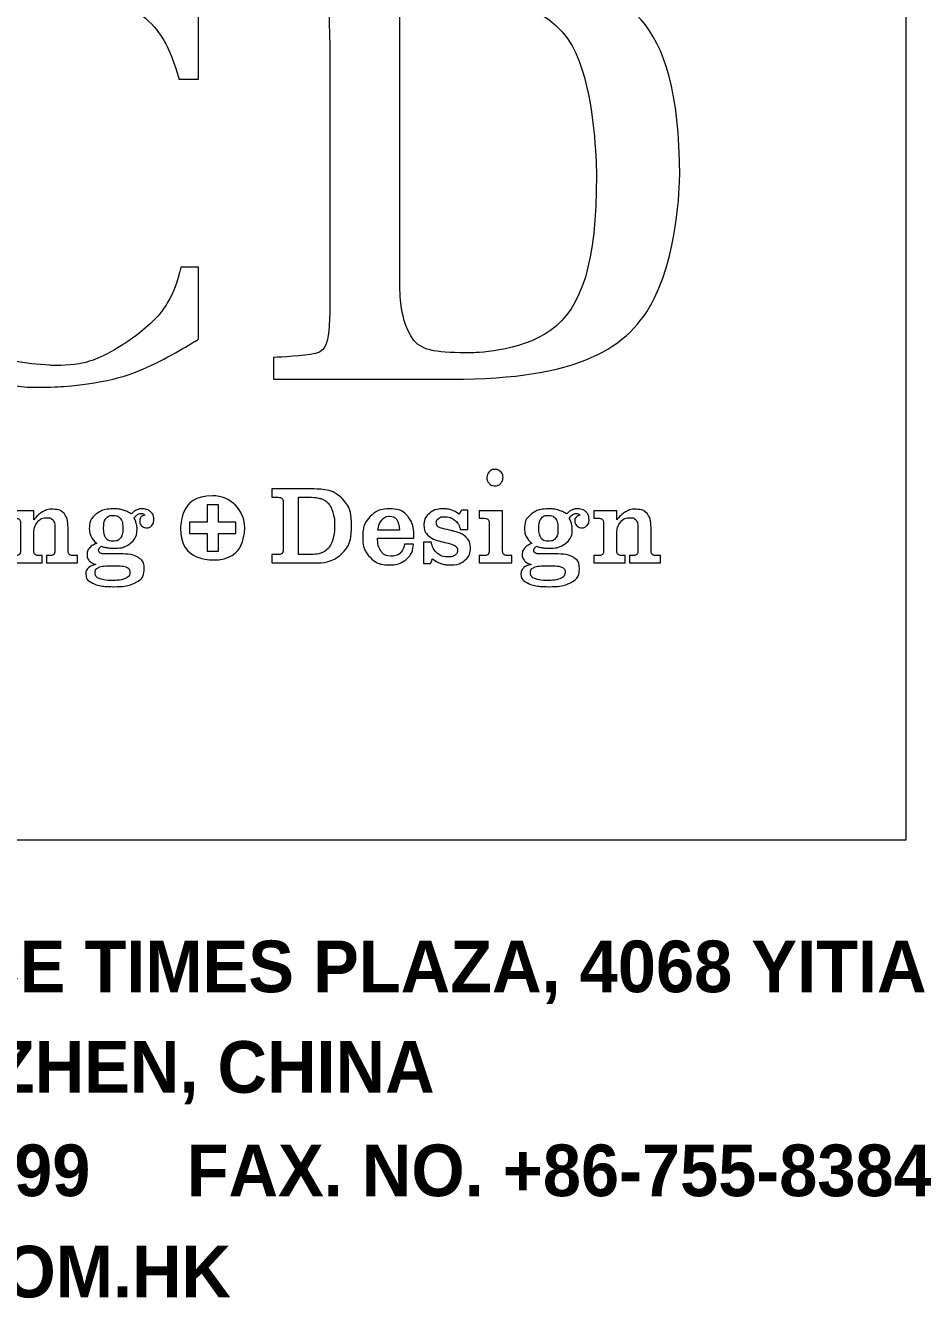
# Model space of a CAD drawing. Header units: millimetres. Extents: x 14385 to 129787, y 107826 to 186798.
# Drawn here: x 86758.3 to 86794.7, y 140041.7 to 140093.9 of the extents above; entities that cross this region are included whole.
import ezdxf

# ---------------------------------------------------------------- set-up
doc = ezdxf.new("R2010")
doc.units = ezdxf.units.MM
doc.header["$LTSCALE"] = 1000
doc.layers.add('TK', color=1, linetype='Continuous')
doc.styles.add('ADDRESS', font='arialbd.ttf', dxfattribs={"width": 0.95})

# ---------------------------------------------------------------- blocks, each defined once
blk = doc.blocks.new('fdas')
at = {"layer": 'TK', "lineweight": 5}
blk.add_lwpolyline([(1210.395, 1493.684), (1309.462, 1493.684), (1309.462, 1559.335), (1210.395, 1559.335), (1210.395, 1493.684)], close=True, dxfattribs=at)
for points, knots in [([(1268.8, 1526.604), (1268.8, 1526.604), (1268.8, 1522.46), (1268.8, 1522.46), (1268.8, 1522.46), (1266.433, 1520.949), (1263.712, 1519.948), (1261.049, 1519.746), (1261.049, 1519.746), (1259.42, 1519.623), (1257.776, 1519.776), (1256.144, 1520.314), (1256.144, 1520.314), (1251.588, 1521.817), (1248.205, 1525.948), (1248.207, 1531.928), (1248.207, 1531.928), (1248.208, 1538.527), (1253.033, 1544.028), (1260.406, 1544.063), (1260.406, 1544.063), (1263.048, 1544.076), (1266.429, 1543.287), (1268.804, 1541.369), (1268.804, 1541.369), (1268.804, 1541.369), (1268.8, 1537.405), (1268.8, 1537.405), (1268.8, 1537.405), (1268.8, 1537.405), (1267.68, 1537.405), (1267.68, 1537.405), (1267.68, 1537.405), (1267.199, 1539.36), (1265.933, 1540.959), (1264.267, 1541.938), (1264.267, 1541.938), (1262.785, 1542.809), (1261.161, 1543.143), (1259.614, 1542.932), (1259.614, 1542.932), (1254.74, 1542.266), (1252.634, 1537.287), (1252.618, 1532.382), (1252.618, 1532.382), (1252.598, 1526.612), (1254.626, 1521.274), (1260.222, 1520.958), (1260.222, 1520.958), (1261.669, 1520.876), (1263.145, 1521.324), (1264.425, 1522.12), (1264.425, 1522.12), (1266.166, 1523.203), (1267.403, 1524.901), (1267.792, 1526.604), (1267.792, 1526.604), (1267.792, 1526.604), (1268.8, 1526.604), (1268.8, 1526.604)], [0, 0, 0, 0, 0.066667, 0.066667, 0.066667, 0.1, 0.133333, 0.133333, 0.133333, 0.166667, 0.2, 0.2, 0.2, 0.233333, 0.266667, 0.266667, 0.266667, 0.3, 0.333333, 0.333333, 0.333333, 0.366667, 0.4, 0.4, 0.4, 0.433333, 0.466667, 0.466667, 0.466667, 0.5, 0.533333, 0.533333, 0.533333, 0.566667, 0.6, 0.6, 0.6, 0.633333, 0.666667, 0.666667, 0.666667, 0.7, 0.733333, 0.733333, 0.733333, 0.766667, 0.8, 0.8, 0.8, 0.833333, 0.866667, 0.866667, 0.866667, 0.9, 0.933333, 0.933333, 0.933333, 0.966667, 1, 1, 1, 1]), ([(1273.116, 1520.162), (1273.116, 1520.162), (1273.116, 1521.407), (1273.116, 1521.407), (1273.116, 1521.407), (1275.752, 1521.532), (1276.344, 1521.869), (1276.344, 1524.463), (1276.344, 1524.463), (1276.344, 1524.463), (1276.344, 1539.028), (1276.344, 1539.028), (1276.344, 1539.028), (1276.344, 1541.626), (1276.096, 1542.277), (1273.116, 1542.271), (1273.116, 1542.271), (1273.116, 1542.271), (1273.116, 1543.562), (1273.116, 1543.562), (1273.116, 1543.562), (1273.116, 1543.562), (1281.67, 1543.562), (1281.67, 1543.562), (1281.67, 1543.562), (1289.462, 1543.562), (1296.437, 1541.393), (1296.45, 1531.872), (1296.45, 1531.872), (1296.461, 1523.644), (1290.647, 1520.162), (1283.367, 1520.162), (1283.367, 1520.162), (1283.367, 1520.162), (1273.116, 1520.162), (1273.116, 1520.162)], [0, 0, 0, 0, 0.111111, 0.111111, 0.111111, 0.166667, 0.222222, 0.222222, 0.222222, 0.277778, 0.333333, 0.333333, 0.333333, 0.388889, 0.444444, 0.444444, 0.444444, 0.5, 0.555556, 0.555556, 0.555556, 0.611111, 0.666667, 0.666667, 0.666667, 0.722222, 0.777778, 0.777778, 0.777778, 0.833333, 0.888889, 0.888889, 0.888889, 0.944444, 1, 1, 1, 1]), ([(1280.367, 1525.709), (1280.367, 1525.141), (1280.401, 1524.64), (1280.468, 1524.205), (1280.468, 1524.205), (1280.835, 1521.842), (1282.566, 1521.678), (1284.498, 1521.678), (1284.498, 1521.678), (1290, 1521.678), (1291.67, 1526.863), (1291.67, 1531.862), (1291.67, 1531.862), (1291.67, 1537.955), (1288.888, 1542.207), (1282.978, 1542.207), (1282.978, 1542.207), (1282.661, 1542.207), (1282.369, 1542.202), (1282.102, 1542.181), (1282.102, 1542.181), (1280.281, 1542.038), (1280.367, 1541.361), (1280.367, 1539.252), (1280.367, 1539.252), (1280.367, 1539.252), (1280.367, 1525.709), (1280.367, 1525.709)], [0, 0, 0, 0, 0.142857, 0.142857, 0.142857, 0.214286, 0.285714, 0.285714, 0.285714, 0.357143, 0.428571, 0.428571, 0.428571, 0.5, 0.571429, 0.571429, 0.571429, 0.642857, 0.714286, 0.714286, 0.714286, 0.785714, 0.857143, 0.857143, 0.857143, 0.928571, 1, 1, 1, 1]), ([(1285.372, 1514.507), (1285.372, 1514.639), (1285.416, 1514.75), (1285.504, 1514.841), (1285.504, 1514.841), (1285.592, 1514.932), (1285.701, 1514.978), (1285.831, 1514.978), (1285.831, 1514.978), (1285.962, 1514.978), (1286.073, 1514.932), (1286.164, 1514.841), (1286.164, 1514.841), (1286.253, 1514.75), (1286.298, 1514.639), (1286.298, 1514.507), (1286.298, 1514.507), (1286.298, 1514.375), (1286.253, 1514.263), (1286.164, 1514.17), (1286.164, 1514.17), (1286.073, 1514.077), (1285.962, 1514.031), (1285.831, 1514.031), (1285.831, 1514.031), (1285.702, 1514.031), (1285.595, 1514.077), (1285.506, 1514.17), (1285.506, 1514.17), (1285.416, 1514.263), (1285.372, 1514.375), (1285.372, 1514.507)], [0, 0, 0, 0, 0.125, 0.125, 0.125, 0.1875, 0.25, 0.25, 0.25, 0.3125, 0.375, 0.375, 0.375, 0.4375, 0.5, 0.5, 0.5, 0.5625, 0.625, 0.625, 0.625, 0.6875, 0.75, 0.75, 0.75, 0.8125, 0.875, 0.875, 0.875, 0.9375, 1, 1, 1, 1]), ([(1273.018, 1509.6), (1273.018, 1509.6), (1273.018, 1510.083), (1273.018, 1510.083), (1273.018, 1510.083), (1273.018, 1510.083), (1273.26, 1510.083), (1273.26, 1510.083), (1273.26, 1510.083), (1273.445, 1510.083), (1273.56, 1510.105), (1273.604, 1510.15), (1273.604, 1510.15), (1273.649, 1510.194), (1273.67, 1510.303), (1273.67, 1510.476), (1273.67, 1510.476), (1273.67, 1510.476), (1273.67, 1512.982), (1273.67, 1512.982), (1273.67, 1512.982), (1273.67, 1513.156), (1273.649, 1513.265), (1273.604, 1513.309), (1273.604, 1513.309), (1273.56, 1513.353), (1273.445, 1513.375), (1273.26, 1513.375), (1273.26, 1513.375), (1273.26, 1513.375), (1273.018, 1513.375), (1273.018, 1513.375), (1273.018, 1513.375), (1273.018, 1513.375), (1273.018, 1513.855), (1273.018, 1513.855), (1273.018, 1513.855), (1273.018, 1513.855), (1275.386, 1513.855), (1275.386, 1513.855), (1275.386, 1513.855), (1276.115, 1513.855), (1276.665, 1513.676), (1277.039, 1513.316), (1277.039, 1513.316), (1277.412, 1512.957), (1277.599, 1512.429), (1277.599, 1511.73), (1277.599, 1511.73), (1277.599, 1511.033), (1277.411, 1510.503), (1277.037, 1510.142), (1277.037, 1510.142), (1276.663, 1509.781), (1276.113, 1509.6), (1275.386, 1509.6), (1275.386, 1509.6), (1275.386, 1509.6), (1273.018, 1509.6), (1273.018, 1509.6)], [0, 0, 0, 0, 0.066667, 0.066667, 0.066667, 0.1, 0.133333, 0.133333, 0.133333, 0.166667, 0.2, 0.2, 0.2, 0.233333, 0.266667, 0.266667, 0.266667, 0.3, 0.333333, 0.333333, 0.333333, 0.366667, 0.4, 0.4, 0.4, 0.433333, 0.466667, 0.466667, 0.466667, 0.5, 0.533333, 0.533333, 0.533333, 0.566667, 0.6, 0.6, 0.6, 0.633333, 0.666667, 0.666667, 0.666667, 0.7, 0.733333, 0.733333, 0.733333, 0.766667, 0.8, 0.8, 0.8, 0.833333, 0.866667, 0.866667, 0.866667, 0.9, 0.933333, 0.933333, 0.933333, 0.966667, 1, 1, 1, 1]), ([(1269.619, 1513.461), (1270.635, 1513.461), (1271.464, 1512.632), (1271.464, 1511.616), (1271.464, 1511.616), (1271.464, 1510.599), (1270.635, 1509.77), (1269.619, 1509.77), (1269.619, 1509.77), (1268.602, 1509.77), (1267.773, 1510.599), (1267.773, 1511.616), (1267.773, 1511.616), (1267.773, 1512.632), (1268.602, 1513.461), (1269.619, 1513.461)], [0, 0, 0, 0, 0.25, 0.25, 0.25, 0.375, 0.5, 0.5, 0.5, 0.625, 0.75, 0.75, 0.75, 0.875, 1, 1, 1, 1]), ([(1268.289, 1511.941), (1268.289, 1511.941), (1269.294, 1511.941), (1269.294, 1511.941), (1269.294, 1511.941), (1269.294, 1511.941), (1269.294, 1512.945), (1269.294, 1512.945), (1269.294, 1512.945), (1269.294, 1512.945), (1269.943, 1512.945), (1269.943, 1512.945), (1269.943, 1512.945), (1269.943, 1512.945), (1269.943, 1511.941), (1269.943, 1511.941), (1269.943, 1511.941), (1269.943, 1511.941), (1270.948, 1511.941), (1270.948, 1511.941), (1270.948, 1511.941), (1270.948, 1511.941), (1270.948, 1511.291), (1270.948, 1511.291), (1270.948, 1511.291), (1270.948, 1511.291), (1269.943, 1511.291), (1269.943, 1511.291), (1269.943, 1511.291), (1269.943, 1511.291), (1269.943, 1510.286), (1269.943, 1510.286), (1269.943, 1510.286), (1269.943, 1510.286), (1269.294, 1510.286), (1269.294, 1510.286), (1269.294, 1510.286), (1269.294, 1510.286), (1269.294, 1511.291), (1269.294, 1511.291), (1269.294, 1511.291), (1269.294, 1511.291), (1268.289, 1511.291), (1268.289, 1511.291), (1268.289, 1511.291), (1268.289, 1511.291), (1268.289, 1511.941), (1268.289, 1511.941)], [0, 0, 0, 0, 0.083333, 0.083333, 0.083333, 0.125, 0.166667, 0.166667, 0.166667, 0.208333, 0.25, 0.25, 0.25, 0.291667, 0.333333, 0.333333, 0.333333, 0.375, 0.416667, 0.416667, 0.416667, 0.458333, 0.5, 0.5, 0.5, 0.541667, 0.583333, 0.583333, 0.583333, 0.625, 0.666667, 0.666667, 0.666667, 0.708333, 0.75, 0.75, 0.75, 0.791667, 0.833333, 0.833333, 0.833333, 0.875, 0.916667, 0.916667, 0.916667, 0.958333, 1, 1, 1, 1]), ([(1274.548, 1510.083), (1274.548, 1510.083), (1275.094, 1510.083), (1275.094, 1510.083), (1275.094, 1510.083), (1275.421, 1510.083), (1275.664, 1510.108), (1275.826, 1510.16), (1275.826, 1510.16), (1275.988, 1510.212), (1276.127, 1510.3), (1276.246, 1510.424), (1276.246, 1510.424), (1276.362, 1510.547), (1276.455, 1510.725), (1276.523, 1510.956), (1276.523, 1510.956), (1276.59, 1511.188), (1276.625, 1511.446), (1276.625, 1511.73), (1276.625, 1511.73), (1276.625, 1512.016), (1276.59, 1512.273), (1276.523, 1512.502), (1276.523, 1512.502), (1276.455, 1512.732), (1276.362, 1512.908), (1276.246, 1513.032), (1276.246, 1513.032), (1276.127, 1513.156), (1275.988, 1513.243), (1275.826, 1513.296), (1275.826, 1513.296), (1275.664, 1513.349), (1275.421, 1513.375), (1275.094, 1513.375), (1275.094, 1513.375), (1275.094, 1513.375), (1274.548, 1513.375), (1274.548, 1513.375), (1274.548, 1513.375), (1274.548, 1513.375), (1274.548, 1510.083), (1274.548, 1510.083)], [0, 0, 0, 0, 0.090909, 0.090909, 0.090909, 0.136364, 0.181818, 0.181818, 0.181818, 0.227273, 0.272727, 0.272727, 0.272727, 0.318182, 0.363636, 0.363636, 0.363636, 0.409091, 0.454545, 0.454545, 0.454545, 0.5, 0.545455, 0.545455, 0.545455, 0.590909, 0.636364, 0.636364, 0.636364, 0.681818, 0.727273, 0.727273, 0.727273, 0.772727, 0.818182, 0.818182, 0.818182, 0.863636, 0.909091, 0.909091, 0.909091, 0.954545, 1, 1, 1, 1]), ([(1258.025, 1509.6), (1258.025, 1509.6), (1258.025, 1510.024), (1258.025, 1510.024), (1258.025, 1510.024), (1258.025, 1510.024), (1258.231, 1510.024), (1258.231, 1510.024), (1258.231, 1510.024), (1258.373, 1510.024), (1258.467, 1510.046), (1258.514, 1510.092), (1258.514, 1510.092), (1258.56, 1510.137), (1258.583, 1510.242), (1258.583, 1510.404), (1258.583, 1510.404), (1258.583, 1510.404), (1258.583, 1511.789), (1258.583, 1511.789), (1258.583, 1511.789), (1258.583, 1511.953), (1258.56, 1512.057), (1258.514, 1512.101), (1258.514, 1512.101), (1258.467, 1512.146), (1258.373, 1512.168), (1258.231, 1512.168), (1258.231, 1512.168), (1258.231, 1512.168), (1258.025, 1512.168), (1258.025, 1512.168), (1258.025, 1512.168), (1258.025, 1512.168), (1258.025, 1512.595), (1258.025, 1512.595), (1258.025, 1512.595), (1258.025, 1512.595), (1259.336, 1512.595), (1259.336, 1512.595), (1259.336, 1512.595), (1259.336, 1512.595), (1259.336, 1512.069), (1259.336, 1512.069), (1259.336, 1512.069), (1259.498, 1512.275), (1259.665, 1512.43), (1259.836, 1512.534), (1259.836, 1512.534), (1260.007, 1512.636), (1260.18, 1512.688), (1260.356, 1512.688), (1260.356, 1512.688), (1260.694, 1512.688), (1260.937, 1512.604), (1261.084, 1512.434), (1261.084, 1512.434), (1261.233, 1512.265), (1261.306, 1511.982), (1261.306, 1511.586), (1261.306, 1511.586), (1261.306, 1511.586), (1261.306, 1510.404), (1261.306, 1510.404), (1261.306, 1510.404), (1261.306, 1510.242), (1261.33, 1510.137), (1261.378, 1510.092), (1261.378, 1510.092), (1261.425, 1510.046), (1261.52, 1510.024), (1261.662, 1510.024), (1261.662, 1510.024), (1261.662, 1510.024), (1261.844, 1510.024), (1261.844, 1510.024), (1261.844, 1510.024), (1261.844, 1510.024), (1261.844, 1509.6), (1261.844, 1509.6), (1261.844, 1509.6), (1261.844, 1509.6), (1260.076, 1509.6), (1260.076, 1509.6), (1260.076, 1509.6), (1260.076, 1509.6), (1260.076, 1510.024), (1260.076, 1510.024), (1260.076, 1510.024), (1260.076, 1510.024), (1260.201, 1510.024), (1260.201, 1510.024), (1260.201, 1510.024), (1260.342, 1510.024), (1260.437, 1510.046), (1260.485, 1510.092), (1260.485, 1510.092), (1260.532, 1510.137), (1260.556, 1510.242), (1260.556, 1510.404), (1260.556, 1510.404), (1260.556, 1510.404), (1260.556, 1511.586), (1260.556, 1511.586), (1260.556, 1511.586), (1260.556, 1511.806), (1260.52, 1511.964), (1260.448, 1512.059), (1260.448, 1512.059), (1260.377, 1512.154), (1260.259, 1512.202), (1260.095, 1512.202), (1260.095, 1512.202), (1259.861, 1512.202), (1259.675, 1512.111), (1259.54, 1511.929), (1259.54, 1511.929), (1259.404, 1511.747), (1259.336, 1511.498), (1259.336, 1511.179), (1259.336, 1511.179), (1259.336, 1511.179), (1259.336, 1510.404), (1259.336, 1510.404), (1259.336, 1510.404), (1259.336, 1510.242), (1259.36, 1510.137), (1259.408, 1510.092), (1259.408, 1510.092), (1259.456, 1510.046), (1259.55, 1510.024), (1259.692, 1510.024), (1259.692, 1510.024), (1259.692, 1510.024), (1259.816, 1510.024), (1259.816, 1510.024), (1259.816, 1510.024), (1259.816, 1510.024), (1259.816, 1509.6), (1259.816, 1509.6), (1259.816, 1509.6), (1259.816, 1509.6), (1258.025, 1509.6), (1258.025, 1509.6)], [0, 0, 0, 0, 0.027778, 0.027778, 0.027778, 0.041667, 0.055556, 0.055556, 0.055556, 0.069444, 0.083333, 0.083333, 0.083333, 0.097222, 0.111111, 0.111111, 0.111111, 0.125, 0.138889, 0.138889, 0.138889, 0.152778, 0.166667, 0.166667, 0.166667, 0.180556, 0.194444, 0.194444, 0.194444, 0.208333, 0.222222, 0.222222, 0.222222, 0.236111, 0.25, 0.25, 0.25, 0.263889, 0.277778, 0.277778, 0.277778, 0.291667, 0.305556, 0.305556, 0.305556, 0.319444, 0.333333, 0.333333, 0.333333, 0.347222, 0.361111, 0.361111, 0.361111, 0.375, 0.388889, 0.388889, 0.388889, 0.402778, 0.416667, 0.416667, 0.416667, 0.430556, 0.444444, 0.444444, 0.444444, 0.458333, 0.472222, 0.472222, 0.472222, 0.486111, 0.5, 0.5, 0.5, 0.513889, 0.527778, 0.527778, 0.527778, 0.541667, 0.555556, 0.555556, 0.555556, 0.569444, 0.583333, 0.583333, 0.583333, 0.597222, 0.611111, 0.611111, 0.611111, 0.625, 0.638889, 0.638889, 0.638889, 0.652778, 0.666667, 0.666667, 0.666667, 0.680556, 0.694444, 0.694444, 0.694444, 0.708333, 0.722222, 0.722222, 0.722222, 0.736111, 0.75, 0.75, 0.75, 0.763889, 0.777778, 0.777778, 0.777778, 0.791667, 0.805556, 0.805556, 0.805556, 0.819444, 0.833333, 0.833333, 0.833333, 0.847222, 0.861111, 0.861111, 0.861111, 0.875, 0.888889, 0.888889, 0.888889, 0.902778, 0.916667, 0.916667, 0.916667, 0.930556, 0.944444, 0.944444, 0.944444, 0.958333, 0.972222, 0.972222, 0.972222, 0.986111, 1, 1, 1, 1]), ([(1262.955, 1510.717), (1262.81, 1510.844), (1262.702, 1510.979), (1262.633, 1511.118), (1262.633, 1511.118), (1262.564, 1511.259), (1262.53, 1511.411), (1262.53, 1511.574), (1262.53, 1511.574), (1262.53, 1511.919), (1262.657, 1512.194), (1262.912, 1512.4), (1262.912, 1512.4), (1263.167, 1512.606), (1263.51, 1512.709), (1263.941, 1512.709), (1263.941, 1512.709), (1264.132, 1512.709), (1264.311, 1512.685), (1264.479, 1512.635), (1264.479, 1512.635), (1264.647, 1512.586), (1264.801, 1512.513), (1264.943, 1512.416), (1264.943, 1512.416), (1265.034, 1512.514), (1265.129, 1512.588), (1265.227, 1512.636), (1265.227, 1512.636), (1265.325, 1512.685), (1265.432, 1512.709), (1265.547, 1512.709), (1265.547, 1512.709), (1265.762, 1512.709), (1265.931, 1512.652), (1266.053, 1512.539), (1266.053, 1512.539), (1266.175, 1512.426), (1266.236, 1512.271), (1266.236, 1512.075), (1266.236, 1512.075), (1266.236, 1511.943), (1266.198, 1511.834), (1266.121, 1511.749), (1266.121, 1511.749), (1266.043, 1511.665), (1265.946, 1511.622), (1265.827, 1511.622), (1265.827, 1511.622), (1265.709, 1511.622), (1265.612, 1511.658), (1265.537, 1511.731), (1265.537, 1511.731), (1265.461, 1511.803), (1265.423, 1511.894), (1265.423, 1512.003), (1265.423, 1512.003), (1265.423, 1512.092), (1265.448, 1512.166), (1265.499, 1512.225), (1265.499, 1512.225), (1265.549, 1512.284), (1265.623, 1512.327), (1265.72, 1512.353), (1265.72, 1512.353), (1265.684, 1512.383), (1265.649, 1512.405), (1265.615, 1512.42), (1265.615, 1512.42), (1265.58, 1512.435), (1265.544, 1512.443), (1265.508, 1512.443), (1265.508, 1512.443), (1265.437, 1512.443), (1265.368, 1512.421), (1265.301, 1512.375), (1265.301, 1512.375), (1265.232, 1512.33), (1265.167, 1512.262), (1265.105, 1512.174), (1265.105, 1512.174), (1265.161, 1512.071), (1265.203, 1511.967), (1265.23, 1511.865), (1265.23, 1511.865), (1265.258, 1511.761), (1265.272, 1511.654), (1265.272, 1511.542), (1265.272, 1511.542), (1265.272, 1511.208), (1265.148, 1510.941), (1264.903, 1510.743), (1264.903, 1510.743), (1264.657, 1510.543), (1264.325, 1510.444), (1263.905, 1510.444), (1263.905, 1510.444), (1263.796, 1510.444), (1263.684, 1510.453), (1263.57, 1510.473), (1263.57, 1510.473), (1263.455, 1510.492), (1263.339, 1510.521), (1263.222, 1510.558), (1263.222, 1510.558), (1263.171, 1510.523), (1263.133, 1510.487), (1263.106, 1510.45), (1263.106, 1510.45), (1263.078, 1510.413), (1263.065, 1510.377), (1263.065, 1510.344), (1263.065, 1510.344), (1263.065, 1510.264), (1263.095, 1510.207), (1263.156, 1510.172), (1263.156, 1510.172), (1263.216, 1510.138), (1263.321, 1510.121), (1263.471, 1510.121), (1263.471, 1510.121), (1263.471, 1510.121), (1264.321, 1510.121), (1264.321, 1510.121), (1264.321, 1510.121), (1264.795, 1510.121), (1265.14, 1510.051), (1265.358, 1509.912), (1265.358, 1509.912), (1265.575, 1509.772), (1265.684, 1509.552), (1265.684, 1509.25), (1265.684, 1509.25), (1265.684, 1508.922), (1265.533, 1508.671), (1265.23, 1508.497), (1265.23, 1508.497), (1264.928, 1508.324), (1264.492, 1508.237), (1263.924, 1508.237), (1263.924, 1508.237), (1263.408, 1508.237), (1263.013, 1508.302), (1262.738, 1508.43), (1262.738, 1508.43), (1262.464, 1508.557), (1262.327, 1508.741), (1262.327, 1508.977), (1262.327, 1508.977), (1262.327, 1509.108), (1262.373, 1509.217), (1262.468, 1509.305), (1262.468, 1509.305), (1262.562, 1509.393), (1262.707, 1509.464), (1262.903, 1509.516), (1262.903, 1509.516), (1262.741, 1509.558), (1262.617, 1509.629), (1262.53, 1509.728), (1262.53, 1509.728), (1262.443, 1509.827), (1262.399, 1509.948), (1262.399, 1510.09), (1262.399, 1510.09), (1262.399, 1510.233), (1262.446, 1510.356), (1262.539, 1510.461), (1262.539, 1510.461), (1262.632, 1510.565), (1262.77, 1510.65), (1262.955, 1510.717)], [0, 0, 0, 0, 0.023256, 0.023256, 0.023256, 0.034884, 0.046512, 0.046512, 0.046512, 0.05814, 0.069767, 0.069767, 0.069767, 0.081395, 0.093023, 0.093023, 0.093023, 0.104651, 0.116279, 0.116279, 0.116279, 0.127907, 0.139535, 0.139535, 0.139535, 0.151163, 0.162791, 0.162791, 0.162791, 0.174419, 0.186047, 0.186047, 0.186047, 0.197674, 0.209302, 0.209302, 0.209302, 0.22093, 0.232558, 0.232558, 0.232558, 0.244186, 0.255814, 0.255814, 0.255814, 0.267442, 0.27907, 0.27907, 0.27907, 0.290698, 0.302326, 0.302326, 0.302326, 0.313953, 0.325581, 0.325581, 0.325581, 0.337209, 0.348837, 0.348837, 0.348837, 0.360465, 0.372093, 0.372093, 0.372093, 0.383721, 0.395349, 0.395349, 0.395349, 0.406977, 0.418605, 0.418605, 0.418605, 0.430233, 0.44186, 0.44186, 0.44186, 0.453488, 0.465116, 0.465116, 0.465116, 0.476744, 0.488372, 0.488372, 0.488372, 0.5, 0.511628, 0.511628, 0.511628, 0.523256, 0.534884, 0.534884, 0.534884, 0.546512, 0.55814, 0.55814, 0.55814, 0.569767, 0.581395, 0.581395, 0.581395, 0.593023, 0.604651, 0.604651, 0.604651, 0.616279, 0.627907, 0.627907, 0.627907, 0.639535, 0.651163, 0.651163, 0.651163, 0.662791, 0.674419, 0.674419, 0.674419, 0.686047, 0.697674, 0.697674, 0.697674, 0.709302, 0.72093, 0.72093, 0.72093, 0.732558, 0.744186, 0.744186, 0.744186, 0.755814, 0.767442, 0.767442, 0.767442, 0.77907, 0.790698, 0.790698, 0.790698, 0.802326, 0.813953, 0.813953, 0.813953, 0.825581, 0.837209, 0.837209, 0.837209, 0.848837, 0.860465, 0.860465, 0.860465, 0.872093, 0.883721, 0.883721, 0.883721, 0.895349, 0.906977, 0.906977, 0.906977, 0.918605, 0.930233, 0.930233, 0.930233, 0.94186, 0.953488, 0.953488, 0.953488, 0.965116, 0.976744, 0.976744, 0.976744, 0.988372, 1, 1, 1, 1]), ([(1263.353, 1511.598), (1263.353, 1511.337), (1263.396, 1511.147), (1263.482, 1511.027), (1263.482, 1511.027), (1263.568, 1510.909), (1263.707, 1510.85), (1263.9, 1510.85), (1263.9, 1510.85), (1264.089, 1510.85), (1264.229, 1510.908), (1264.318, 1511.024), (1264.318, 1511.024), (1264.408, 1511.141), (1264.452, 1511.324), (1264.452, 1511.574), (1264.452, 1511.574), (1264.452, 1511.836), (1264.408, 1512.029), (1264.318, 1512.151), (1264.318, 1512.151), (1264.229, 1512.274), (1264.089, 1512.335), (1263.9, 1512.335), (1263.9, 1512.335), (1263.711, 1512.335), (1263.572, 1512.275), (1263.484, 1512.155), (1263.484, 1512.155), (1263.396, 1512.036), (1263.353, 1511.85), (1263.353, 1511.598)], [0, 0, 0, 0, 0.125, 0.125, 0.125, 0.1875, 0.25, 0.25, 0.25, 0.3125, 0.375, 0.375, 0.375, 0.4375, 0.5, 0.5, 0.5, 0.5625, 0.625, 0.625, 0.625, 0.6875, 0.75, 0.75, 0.75, 0.8125, 0.875, 0.875, 0.875, 0.9375, 1, 1, 1, 1]), ([(1280.64, 1510.671), (1280.64, 1510.671), (1281.162, 1510.671), (1281.162, 1510.671), (1281.162, 1510.671), (1281.118, 1510.304), (1280.973, 1510.015), (1280.73, 1509.803), (1280.73, 1509.803), (1280.486, 1509.592), (1280.174, 1509.486), (1279.793, 1509.486), (1279.793, 1509.486), (1279.32, 1509.486), (1278.943, 1509.632), (1278.661, 1509.924), (1278.661, 1509.924), (1278.38, 1510.217), (1278.239, 1510.607), (1278.239, 1511.096), (1278.239, 1511.096), (1278.239, 1511.579), (1278.381, 1511.969), (1278.666, 1512.265), (1278.666, 1512.265), (1278.95, 1512.562), (1279.326, 1512.709), (1279.793, 1512.709), (1279.793, 1512.709), (1280.245, 1512.709), (1280.589, 1512.567), (1280.825, 1512.28), (1280.825, 1512.28), (1281.063, 1511.994), (1281.181, 1511.579), (1281.181, 1511.034), (1281.181, 1511.034), (1281.181, 1511.034), (1279.086, 1511.034), (1279.086, 1511.034), (1279.086, 1511.034), (1279.098, 1510.695), (1279.168, 1510.437), (1279.297, 1510.26), (1279.297, 1510.26), (1279.425, 1510.082), (1279.606, 1509.993), (1279.839, 1509.993), (1279.839, 1509.993), (1280.077, 1509.993), (1280.258, 1510.045), (1280.381, 1510.15), (1280.381, 1510.15), (1280.503, 1510.253), (1280.589, 1510.428), (1280.64, 1510.671)], [0, 0, 0, 0, 0.071429, 0.071429, 0.071429, 0.107143, 0.142857, 0.142857, 0.142857, 0.178571, 0.214286, 0.214286, 0.214286, 0.25, 0.285714, 0.285714, 0.285714, 0.321429, 0.357143, 0.357143, 0.357143, 0.392857, 0.428571, 0.428571, 0.428571, 0.464286, 0.5, 0.5, 0.5, 0.535714, 0.571429, 0.571429, 0.571429, 0.607143, 0.642857, 0.642857, 0.642857, 0.678571, 0.714286, 0.714286, 0.714286, 0.75, 0.785714, 0.785714, 0.785714, 0.821429, 0.857143, 0.857143, 0.857143, 0.892857, 0.928571, 0.928571, 0.928571, 0.964286, 1, 1, 1, 1]), ([(1280.358, 1511.483), (1280.339, 1511.76), (1280.284, 1511.962), (1280.192, 1512.09), (1280.192, 1512.09), (1280.1, 1512.218), (1279.965, 1512.282), (1279.787, 1512.282), (1279.787, 1512.282), (1279.605, 1512.282), (1279.456, 1512.214), (1279.342, 1512.079), (1279.342, 1512.079), (1279.228, 1511.944), (1279.152, 1511.745), (1279.115, 1511.483), (1279.115, 1511.483), (1279.115, 1511.483), (1280.358, 1511.483), (1280.358, 1511.483)], [0, 0, 0, 0, 0.2, 0.2, 0.2, 0.3, 0.4, 0.4, 0.4, 0.5, 0.6, 0.6, 0.6, 0.7, 0.8, 0.8, 0.8, 0.9, 1, 1, 1, 1]), ([(1281.721, 1509.563), (1281.721, 1509.563), (1281.721, 1510.786), (1281.721, 1510.786), (1281.721, 1510.786), (1281.721, 1510.786), (1282.176, 1510.786), (1282.176, 1510.786), (1282.176, 1510.786), (1282.236, 1510.513), (1282.349, 1510.305), (1282.52, 1510.16), (1282.52, 1510.16), (1282.692, 1510.016), (1282.907, 1509.944), (1283.166, 1509.944), (1283.166, 1509.944), (1283.323, 1509.944), (1283.45, 1509.979), (1283.545, 1510.05), (1283.545, 1510.05), (1283.64, 1510.121), (1283.688, 1510.217), (1283.688, 1510.337), (1283.688, 1510.337), (1283.688, 1510.432), (1283.65, 1510.509), (1283.573, 1510.567), (1283.573, 1510.567), (1283.495, 1510.627), (1283.361, 1510.681), (1283.166, 1510.73), (1283.166, 1510.73), (1283.166, 1510.73), (1282.705, 1510.842), (1282.705, 1510.842), (1282.705, 1510.842), (1282.382, 1510.923), (1282.144, 1511.039), (1281.988, 1511.19), (1281.988, 1511.19), (1281.832, 1511.342), (1281.755, 1511.535), (1281.755, 1511.768), (1281.755, 1511.768), (1281.755, 1512.048), (1281.859, 1512.276), (1282.068, 1512.449), (1282.068, 1512.449), (1282.276, 1512.623), (1282.552, 1512.709), (1282.893, 1512.709), (1282.893, 1512.709), (1283.055, 1512.709), (1283.208, 1512.684), (1283.355, 1512.633), (1283.355, 1512.633), (1283.5, 1512.582), (1283.641, 1512.506), (1283.779, 1512.403), (1283.779, 1512.403), (1283.779, 1512.403), (1283.916, 1512.639), (1283.916, 1512.639), (1283.916, 1512.639), (1283.916, 1512.639), (1284.271, 1512.639), (1284.271, 1512.639), (1284.271, 1512.639), (1284.271, 1512.639), (1284.271, 1511.529), (1284.271, 1511.529), (1284.271, 1511.529), (1284.271, 1511.529), (1283.849, 1511.529), (1283.849, 1511.529), (1283.849, 1511.529), (1283.787, 1511.759), (1283.675, 1511.937), (1283.515, 1512.064), (1283.515, 1512.064), (1283.356, 1512.193), (1283.164, 1512.257), (1282.941, 1512.257), (1282.941, 1512.257), (1282.794, 1512.257), (1282.678, 1512.225), (1282.594, 1512.163), (1282.594, 1512.163), (1282.51, 1512.099), (1282.467, 1512.013), (1282.467, 1511.901), (1282.467, 1511.901), (1282.467, 1511.82), (1282.495, 1511.754), (1282.552, 1511.701), (1282.552, 1511.701), (1282.609, 1511.649), (1282.698, 1511.608), (1282.817, 1511.579), (1282.817, 1511.579), (1282.817, 1511.579), (1283.381, 1511.446), (1283.381, 1511.446), (1283.381, 1511.446), (1283.746, 1511.357), (1284.011, 1511.235), (1284.177, 1511.077), (1284.177, 1511.077), (1284.343, 1510.921), (1284.426, 1510.715), (1284.426, 1510.464), (1284.426, 1510.464), (1284.426, 1510.162), (1284.32, 1509.925), (1284.11, 1509.751), (1284.11, 1509.751), (1283.899, 1509.578), (1283.61, 1509.491), (1283.238, 1509.491), (1283.238, 1509.491), (1283.055, 1509.491), (1282.885, 1509.518), (1282.729, 1509.57), (1282.729, 1509.57), (1282.573, 1509.623), (1282.411, 1509.709), (1282.246, 1509.829), (1282.246, 1509.829), (1282.246, 1509.829), (1282.134, 1509.563), (1282.134, 1509.563), (1282.134, 1509.563), (1282.134, 1509.563), (1281.721, 1509.563), (1281.721, 1509.563)], [0, 0, 0, 0, 0.029412, 0.029412, 0.029412, 0.044118, 0.058824, 0.058824, 0.058824, 0.073529, 0.088235, 0.088235, 0.088235, 0.102941, 0.117647, 0.117647, 0.117647, 0.132353, 0.147059, 0.147059, 0.147059, 0.161765, 0.176471, 0.176471, 0.176471, 0.191176, 0.205882, 0.205882, 0.205882, 0.220588, 0.235294, 0.235294, 0.235294, 0.25, 0.264706, 0.264706, 0.264706, 0.279412, 0.294118, 0.294118, 0.294118, 0.308824, 0.323529, 0.323529, 0.323529, 0.338235, 0.352941, 0.352941, 0.352941, 0.367647, 0.382353, 0.382353, 0.382353, 0.397059, 0.411765, 0.411765, 0.411765, 0.426471, 0.441176, 0.441176, 0.441176, 0.455882, 0.470588, 0.470588, 0.470588, 0.485294, 0.5, 0.5, 0.5, 0.514706, 0.529412, 0.529412, 0.529412, 0.544118, 0.558824, 0.558824, 0.558824, 0.573529, 0.588235, 0.588235, 0.588235, 0.602941, 0.617647, 0.617647, 0.617647, 0.632353, 0.647059, 0.647059, 0.647059, 0.661765, 0.676471, 0.676471, 0.676471, 0.691176, 0.705882, 0.705882, 0.705882, 0.720588, 0.735294, 0.735294, 0.735294, 0.75, 0.764706, 0.764706, 0.764706, 0.779412, 0.794118, 0.794118, 0.794118, 0.808824, 0.823529, 0.823529, 0.823529, 0.838235, 0.852941, 0.852941, 0.852941, 0.867647, 0.882353, 0.882353, 0.882353, 0.897059, 0.911765, 0.911765, 0.911765, 0.926471, 0.941176, 0.941176, 0.941176, 0.955882, 0.970588, 0.970588, 0.970588, 0.985294, 1, 1, 1, 1]), ([(1284.924, 1509.6), (1284.924, 1509.6), (1284.924, 1510.024), (1284.924, 1510.024), (1284.924, 1510.024), (1284.924, 1510.024), (1285.154, 1510.024), (1285.154, 1510.024), (1285.154, 1510.024), (1285.296, 1510.024), (1285.39, 1510.046), (1285.438, 1510.092), (1285.438, 1510.092), (1285.486, 1510.137), (1285.51, 1510.242), (1285.51, 1510.404), (1285.51, 1510.404), (1285.51, 1510.404), (1285.51, 1511.789), (1285.51, 1511.789), (1285.51, 1511.789), (1285.51, 1511.953), (1285.486, 1512.057), (1285.438, 1512.101), (1285.438, 1512.101), (1285.39, 1512.146), (1285.296, 1512.168), (1285.154, 1512.168), (1285.154, 1512.168), (1285.154, 1512.168), (1284.924, 1512.168), (1284.924, 1512.168), (1284.924, 1512.168), (1284.924, 1512.168), (1284.924, 1512.595), (1284.924, 1512.595), (1284.924, 1512.595), (1284.924, 1512.595), (1286.268, 1512.595), (1286.268, 1512.595), (1286.268, 1512.595), (1286.268, 1512.595), (1286.268, 1510.404), (1286.268, 1510.404), (1286.268, 1510.404), (1286.268, 1510.244), (1286.292, 1510.14), (1286.34, 1510.094), (1286.34, 1510.094), (1286.387, 1510.047), (1286.483, 1510.024), (1286.626, 1510.024), (1286.626, 1510.024), (1286.626, 1510.024), (1286.814, 1510.024), (1286.814, 1510.024), (1286.814, 1510.024), (1286.814, 1510.024), (1286.814, 1509.6), (1286.814, 1509.6), (1286.814, 1509.6), (1286.814, 1509.6), (1284.924, 1509.6), (1284.924, 1509.6)], [0, 0, 0, 0, 0.0625, 0.0625, 0.0625, 0.09375, 0.125, 0.125, 0.125, 0.15625, 0.1875, 0.1875, 0.1875, 0.21875, 0.25, 0.25, 0.25, 0.28125, 0.3125, 0.3125, 0.3125, 0.34375, 0.375, 0.375, 0.375, 0.40625, 0.4375, 0.4375, 0.4375, 0.46875, 0.5, 0.5, 0.5, 0.53125, 0.5625, 0.5625, 0.5625, 0.59375, 0.625, 0.625, 0.625, 0.65625, 0.6875, 0.6875, 0.6875, 0.71875, 0.75, 0.75, 0.75, 0.78125, 0.8125, 0.8125, 0.8125, 0.84375, 0.875, 0.875, 0.875, 0.90625, 0.9375, 0.9375, 0.9375, 0.96875, 1, 1, 1, 1]), ([(1287.959, 1510.717), (1287.814, 1510.844), (1287.706, 1510.979), (1287.638, 1511.118), (1287.638, 1511.118), (1287.568, 1511.259), (1287.534, 1511.411), (1287.534, 1511.574), (1287.534, 1511.574), (1287.534, 1511.919), (1287.661, 1512.194), (1287.917, 1512.4), (1287.917, 1512.4), (1288.171, 1512.606), (1288.514, 1512.709), (1288.945, 1512.709), (1288.945, 1512.709), (1289.136, 1512.709), (1289.315, 1512.685), (1289.483, 1512.635), (1289.483, 1512.635), (1289.651, 1512.586), (1289.805, 1512.513), (1289.947, 1512.416), (1289.947, 1512.416), (1290.039, 1512.514), (1290.133, 1512.588), (1290.231, 1512.636), (1290.231, 1512.636), (1290.33, 1512.685), (1290.436, 1512.709), (1290.551, 1512.709), (1290.551, 1512.709), (1290.766, 1512.709), (1290.935, 1512.652), (1291.057, 1512.539), (1291.057, 1512.539), (1291.179, 1512.426), (1291.241, 1512.271), (1291.241, 1512.075), (1291.241, 1512.075), (1291.241, 1511.943), (1291.202, 1511.834), (1291.125, 1511.749), (1291.125, 1511.749), (1291.048, 1511.665), (1290.95, 1511.622), (1290.831, 1511.622), (1290.831, 1511.622), (1290.713, 1511.622), (1290.617, 1511.658), (1290.541, 1511.731), (1290.541, 1511.731), (1290.465, 1511.803), (1290.427, 1511.894), (1290.427, 1512.003), (1290.427, 1512.003), (1290.427, 1512.092), (1290.452, 1512.166), (1290.503, 1512.225), (1290.503, 1512.225), (1290.553, 1512.284), (1290.627, 1512.327), (1290.724, 1512.353), (1290.724, 1512.353), (1290.688, 1512.383), (1290.653, 1512.405), (1290.619, 1512.42), (1290.619, 1512.42), (1290.584, 1512.435), (1290.548, 1512.443), (1290.512, 1512.443), (1290.512, 1512.443), (1290.442, 1512.443), (1290.372, 1512.421), (1290.305, 1512.375), (1290.305, 1512.375), (1290.237, 1512.33), (1290.171, 1512.262), (1290.109, 1512.174), (1290.109, 1512.174), (1290.165, 1512.071), (1290.207, 1511.967), (1290.234, 1511.865), (1290.234, 1511.865), (1290.262, 1511.761), (1290.276, 1511.654), (1290.276, 1511.542), (1290.276, 1511.542), (1290.276, 1511.208), (1290.152, 1510.941), (1289.907, 1510.743), (1289.907, 1510.743), (1289.661, 1510.543), (1289.329, 1510.444), (1288.909, 1510.444), (1288.909, 1510.444), (1288.8, 1510.444), (1288.688, 1510.453), (1288.574, 1510.473), (1288.574, 1510.473), (1288.459, 1510.492), (1288.343, 1510.521), (1288.226, 1510.558), (1288.226, 1510.558), (1288.176, 1510.523), (1288.137, 1510.487), (1288.11, 1510.45), (1288.11, 1510.45), (1288.082, 1510.413), (1288.069, 1510.377), (1288.069, 1510.344), (1288.069, 1510.344), (1288.069, 1510.264), (1288.099, 1510.207), (1288.16, 1510.172), (1288.16, 1510.172), (1288.22, 1510.138), (1288.326, 1510.121), (1288.475, 1510.121), (1288.475, 1510.121), (1288.475, 1510.121), (1289.326, 1510.121), (1289.326, 1510.121), (1289.326, 1510.121), (1289.799, 1510.121), (1290.144, 1510.051), (1290.362, 1509.912), (1290.362, 1509.912), (1290.579, 1509.772), (1290.688, 1509.552), (1290.688, 1509.25), (1290.688, 1509.25), (1290.688, 1508.922), (1290.537, 1508.671), (1290.234, 1508.497), (1290.234, 1508.497), (1289.932, 1508.324), (1289.497, 1508.237), (1288.928, 1508.237), (1288.928, 1508.237), (1288.412, 1508.237), (1288.017, 1508.302), (1287.743, 1508.43), (1287.743, 1508.43), (1287.468, 1508.557), (1287.331, 1508.741), (1287.331, 1508.977), (1287.331, 1508.977), (1287.331, 1509.108), (1287.378, 1509.217), (1287.472, 1509.305), (1287.472, 1509.305), (1287.566, 1509.393), (1287.711, 1509.464), (1287.907, 1509.516), (1287.907, 1509.516), (1287.745, 1509.558), (1287.621, 1509.629), (1287.534, 1509.728), (1287.534, 1509.728), (1287.447, 1509.827), (1287.403, 1509.948), (1287.403, 1510.09), (1287.403, 1510.09), (1287.403, 1510.233), (1287.45, 1510.356), (1287.544, 1510.461), (1287.544, 1510.461), (1287.637, 1510.565), (1287.774, 1510.65), (1287.959, 1510.717)], [0, 0, 0, 0, 0.023256, 0.023256, 0.023256, 0.034884, 0.046512, 0.046512, 0.046512, 0.05814, 0.069767, 0.069767, 0.069767, 0.081395, 0.093023, 0.093023, 0.093023, 0.104651, 0.116279, 0.116279, 0.116279, 0.127907, 0.139535, 0.139535, 0.139535, 0.151163, 0.162791, 0.162791, 0.162791, 0.174419, 0.186047, 0.186047, 0.186047, 0.197674, 0.209302, 0.209302, 0.209302, 0.22093, 0.232558, 0.232558, 0.232558, 0.244186, 0.255814, 0.255814, 0.255814, 0.267442, 0.27907, 0.27907, 0.27907, 0.290698, 0.302326, 0.302326, 0.302326, 0.313953, 0.325581, 0.325581, 0.325581, 0.337209, 0.348837, 0.348837, 0.348837, 0.360465, 0.372093, 0.372093, 0.372093, 0.383721, 0.395349, 0.395349, 0.395349, 0.406977, 0.418605, 0.418605, 0.418605, 0.430233, 0.44186, 0.44186, 0.44186, 0.453488, 0.465116, 0.465116, 0.465116, 0.476744, 0.488372, 0.488372, 0.488372, 0.5, 0.511628, 0.511628, 0.511628, 0.523256, 0.534884, 0.534884, 0.534884, 0.546512, 0.55814, 0.55814, 0.55814, 0.569767, 0.581395, 0.581395, 0.581395, 0.593023, 0.604651, 0.604651, 0.604651, 0.616279, 0.627907, 0.627907, 0.627907, 0.639535, 0.651163, 0.651163, 0.651163, 0.662791, 0.674419, 0.674419, 0.674419, 0.686047, 0.697674, 0.697674, 0.697674, 0.709302, 0.72093, 0.72093, 0.72093, 0.732558, 0.744186, 0.744186, 0.744186, 0.755814, 0.767442, 0.767442, 0.767442, 0.77907, 0.790698, 0.790698, 0.790698, 0.802326, 0.813953, 0.813953, 0.813953, 0.825581, 0.837209, 0.837209, 0.837209, 0.848837, 0.860465, 0.860465, 0.860465, 0.872093, 0.883721, 0.883721, 0.883721, 0.895349, 0.906977, 0.906977, 0.906977, 0.918605, 0.930233, 0.930233, 0.930233, 0.94186, 0.953488, 0.953488, 0.953488, 0.965116, 0.976744, 0.976744, 0.976744, 0.988372, 1, 1, 1, 1]), ([(1288.357, 1511.598), (1288.357, 1511.337), (1288.4, 1511.147), (1288.486, 1511.027), (1288.486, 1511.027), (1288.572, 1510.909), (1288.711, 1510.85), (1288.904, 1510.85), (1288.904, 1510.85), (1289.093, 1510.85), (1289.233, 1510.908), (1289.323, 1511.024), (1289.323, 1511.024), (1289.412, 1511.141), (1289.456, 1511.324), (1289.456, 1511.574), (1289.456, 1511.574), (1289.456, 1511.836), (1289.412, 1512.029), (1289.323, 1512.151), (1289.323, 1512.151), (1289.233, 1512.274), (1289.093, 1512.335), (1288.904, 1512.335), (1288.904, 1512.335), (1288.715, 1512.335), (1288.576, 1512.275), (1288.489, 1512.155), (1288.489, 1512.155), (1288.4, 1512.036), (1288.357, 1511.85), (1288.357, 1511.598)], [0, 0, 0, 0, 0.125, 0.125, 0.125, 0.1875, 0.25, 0.25, 0.25, 0.3125, 0.375, 0.375, 0.375, 0.4375, 0.5, 0.5, 0.5, 0.5625, 0.625, 0.625, 0.625, 0.6875, 0.75, 0.75, 0.75, 0.8125, 0.875, 0.875, 0.875, 0.9375, 1, 1, 1, 1]), ([(1291.521, 1509.6), (1291.521, 1509.6), (1291.521, 1510.024), (1291.521, 1510.024), (1291.521, 1510.024), (1291.521, 1510.024), (1291.728, 1510.024), (1291.728, 1510.024), (1291.728, 1510.024), (1291.869, 1510.024), (1291.964, 1510.046), (1292.01, 1510.092), (1292.01, 1510.092), (1292.057, 1510.137), (1292.08, 1510.242), (1292.08, 1510.404), (1292.08, 1510.404), (1292.08, 1510.404), (1292.08, 1511.789), (1292.08, 1511.789), (1292.08, 1511.789), (1292.08, 1511.953), (1292.057, 1512.057), (1292.01, 1512.101), (1292.01, 1512.101), (1291.964, 1512.146), (1291.869, 1512.168), (1291.728, 1512.168), (1291.728, 1512.168), (1291.728, 1512.168), (1291.521, 1512.168), (1291.521, 1512.168), (1291.521, 1512.168), (1291.521, 1512.168), (1291.521, 1512.595), (1291.521, 1512.595), (1291.521, 1512.595), (1291.521, 1512.595), (1292.833, 1512.595), (1292.833, 1512.595), (1292.833, 1512.595), (1292.833, 1512.595), (1292.833, 1512.069), (1292.833, 1512.069), (1292.833, 1512.069), (1292.995, 1512.275), (1293.161, 1512.43), (1293.332, 1512.534), (1293.332, 1512.534), (1293.503, 1512.636), (1293.676, 1512.688), (1293.853, 1512.688), (1293.853, 1512.688), (1294.19, 1512.688), (1294.434, 1512.604), (1294.581, 1512.434), (1294.581, 1512.434), (1294.729, 1512.265), (1294.803, 1511.982), (1294.803, 1511.586), (1294.803, 1511.586), (1294.803, 1511.586), (1294.803, 1510.404), (1294.803, 1510.404), (1294.803, 1510.404), (1294.803, 1510.242), (1294.826, 1510.137), (1294.874, 1510.092), (1294.874, 1510.092), (1294.922, 1510.046), (1295.016, 1510.024), (1295.158, 1510.024), (1295.158, 1510.024), (1295.158, 1510.024), (1295.341, 1510.024), (1295.341, 1510.024), (1295.341, 1510.024), (1295.341, 1510.024), (1295.341, 1509.6), (1295.341, 1509.6), (1295.341, 1509.6), (1295.341, 1509.6), (1293.573, 1509.6), (1293.573, 1509.6), (1293.573, 1509.6), (1293.573, 1509.6), (1293.573, 1510.024), (1293.573, 1510.024), (1293.573, 1510.024), (1293.573, 1510.024), (1293.697, 1510.024), (1293.697, 1510.024), (1293.697, 1510.024), (1293.839, 1510.024), (1293.933, 1510.046), (1293.981, 1510.092), (1293.981, 1510.092), (1294.029, 1510.137), (1294.053, 1510.242), (1294.053, 1510.404), (1294.053, 1510.404), (1294.053, 1510.404), (1294.053, 1511.586), (1294.053, 1511.586), (1294.053, 1511.586), (1294.053, 1511.806), (1294.016, 1511.964), (1293.945, 1512.059), (1293.945, 1512.059), (1293.873, 1512.154), (1293.755, 1512.202), (1293.592, 1512.202), (1293.592, 1512.202), (1293.357, 1512.202), (1293.172, 1512.111), (1293.036, 1511.929), (1293.036, 1511.929), (1292.901, 1511.747), (1292.833, 1511.498), (1292.833, 1511.179), (1292.833, 1511.179), (1292.833, 1511.179), (1292.833, 1510.404), (1292.833, 1510.404), (1292.833, 1510.404), (1292.833, 1510.242), (1292.857, 1510.137), (1292.904, 1510.092), (1292.904, 1510.092), (1292.952, 1510.046), (1293.046, 1510.024), (1293.188, 1510.024), (1293.188, 1510.024), (1293.188, 1510.024), (1293.313, 1510.024), (1293.313, 1510.024), (1293.313, 1510.024), (1293.313, 1510.024), (1293.313, 1509.6), (1293.313, 1509.6), (1293.313, 1509.6), (1293.313, 1509.6), (1291.521, 1509.6), (1291.521, 1509.6)], [0, 0, 0, 0, 0.027778, 0.027778, 0.027778, 0.041667, 0.055556, 0.055556, 0.055556, 0.069444, 0.083333, 0.083333, 0.083333, 0.097222, 0.111111, 0.111111, 0.111111, 0.125, 0.138889, 0.138889, 0.138889, 0.152778, 0.166667, 0.166667, 0.166667, 0.180556, 0.194444, 0.194444, 0.194444, 0.208333, 0.222222, 0.222222, 0.222222, 0.236111, 0.25, 0.25, 0.25, 0.263889, 0.277778, 0.277778, 0.277778, 0.291667, 0.305556, 0.305556, 0.305556, 0.319444, 0.333333, 0.333333, 0.333333, 0.347222, 0.361111, 0.361111, 0.361111, 0.375, 0.388889, 0.388889, 0.388889, 0.402778, 0.416667, 0.416667, 0.416667, 0.430556, 0.444444, 0.444444, 0.444444, 0.458333, 0.472222, 0.472222, 0.472222, 0.486111, 0.5, 0.5, 0.5, 0.513889, 0.527778, 0.527778, 0.527778, 0.541667, 0.555556, 0.555556, 0.555556, 0.569444, 0.583333, 0.583333, 0.583333, 0.597222, 0.611111, 0.611111, 0.611111, 0.625, 0.638889, 0.638889, 0.638889, 0.652778, 0.666667, 0.666667, 0.666667, 0.680556, 0.694444, 0.694444, 0.694444, 0.708333, 0.722222, 0.722222, 0.722222, 0.736111, 0.75, 0.75, 0.75, 0.763889, 0.777778, 0.777778, 0.777778, 0.791667, 0.805556, 0.805556, 0.805556, 0.819444, 0.833333, 0.833333, 0.833333, 0.847222, 0.861111, 0.861111, 0.861111, 0.875, 0.888889, 0.888889, 0.888889, 0.902778, 0.916667, 0.916667, 0.916667, 0.930556, 0.944444, 0.944444, 0.944444, 0.958333, 0.972222, 0.972222, 0.972222, 0.986111, 1, 1, 1, 1]), ([(1263.875, 1509.442), (1263.491, 1509.442), (1263.226, 1509.412), (1263.082, 1509.349), (1263.082, 1509.349), (1262.938, 1509.287), (1262.867, 1509.182), (1262.867, 1509.03), (1262.867, 1509.03), (1262.867, 1508.884), (1262.946, 1508.775), (1263.105, 1508.704), (1263.105, 1508.704), (1263.264, 1508.633), (1263.505, 1508.597), (1263.829, 1508.597), (1263.829, 1508.597), (1264.177, 1508.597), (1264.436, 1508.636), (1264.606, 1508.714), (1264.606, 1508.714), (1264.777, 1508.793), (1264.861, 1508.911), (1264.861, 1509.067), (1264.861, 1509.067), (1264.861, 1509.208), (1264.796, 1509.306), (1264.664, 1509.36), (1264.664, 1509.36), (1264.533, 1509.415), (1264.27, 1509.442), (1263.875, 1509.442)], [0, 0, 0, 0, 0.125, 0.125, 0.125, 0.1875, 0.25, 0.25, 0.25, 0.3125, 0.375, 0.375, 0.375, 0.4375, 0.5, 0.5, 0.5, 0.5625, 0.625, 0.625, 0.625, 0.6875, 0.75, 0.75, 0.75, 0.8125, 0.875, 0.875, 0.875, 0.9375, 1, 1, 1, 1]), ([(1288.879, 1509.442), (1288.495, 1509.442), (1288.23, 1509.412), (1288.086, 1509.349), (1288.086, 1509.349), (1287.942, 1509.287), (1287.871, 1509.182), (1287.871, 1509.03), (1287.871, 1509.03), (1287.871, 1508.884), (1287.951, 1508.775), (1288.109, 1508.704), (1288.109, 1508.704), (1288.268, 1508.633), (1288.509, 1508.597), (1288.833, 1508.597), (1288.833, 1508.597), (1289.182, 1508.597), (1289.441, 1508.636), (1289.611, 1508.714), (1289.611, 1508.714), (1289.781, 1508.793), (1289.865, 1508.911), (1289.865, 1509.067), (1289.865, 1509.067), (1289.865, 1509.208), (1289.8, 1509.306), (1289.668, 1509.36), (1289.668, 1509.36), (1289.537, 1509.415), (1289.274, 1509.442), (1288.879, 1509.442)], [0, 0, 0, 0, 0.125, 0.125, 0.125, 0.1875, 0.25, 0.25, 0.25, 0.3125, 0.375, 0.375, 0.375, 0.4375, 0.5, 0.5, 0.5, 0.5625, 0.625, 0.625, 0.625, 0.6875, 0.75, 0.75, 0.75, 0.8125, 0.875, 0.875, 0.875, 0.9375, 1, 1, 1, 1])]:
    blk.add_open_spline(points, degree=3, knots=knots, dxfattribs=at)
at = {"layer": 'TK', "color": 1, "style": 'ADDRESS', "width": 0.95}
for s, p in [('4B01 - 4B02, EXCELLENCE TIMES PLAZA, 4068 YITIAN ROAD', (1210.142, 1484.932)), ('FUTIAN DISTRICT, SHENZHEN, CHINA', (1210.142, 1479.154)), ('TEL. NO. +86-755-2399-4999', (1210.142, 1473.214)), ('FAX. NO. +86-755-8384-9557', (1268.119, 1473.214)), ('E-MAIL: DESIGN@CCD.COM.HK', (1210.142, 1467.395))]:
    blk.add_text(s, height=2.96896, dxfattribs=at).set_placement(p)
blk = doc.blocks.new('FSAFDSAFSAD')
at = {"layer": 'TK'}
blk.add_blockref('fdas', (-1539.018, 92.212), dxfattribs=at)

msp = doc.modelspace()

# ---------------------------------------------------------------- block references
at = {"layer": 'TK', "xscale": 0.7073170731746359, "yscale": 0.7073170731746359, "zscale": 0.7073170731746359}
msp.add_blockref('FSAFDSAFSAD', (86956.459, 138939.042), dxfattribs=at)

doc.saveas('drawing.dxf')
